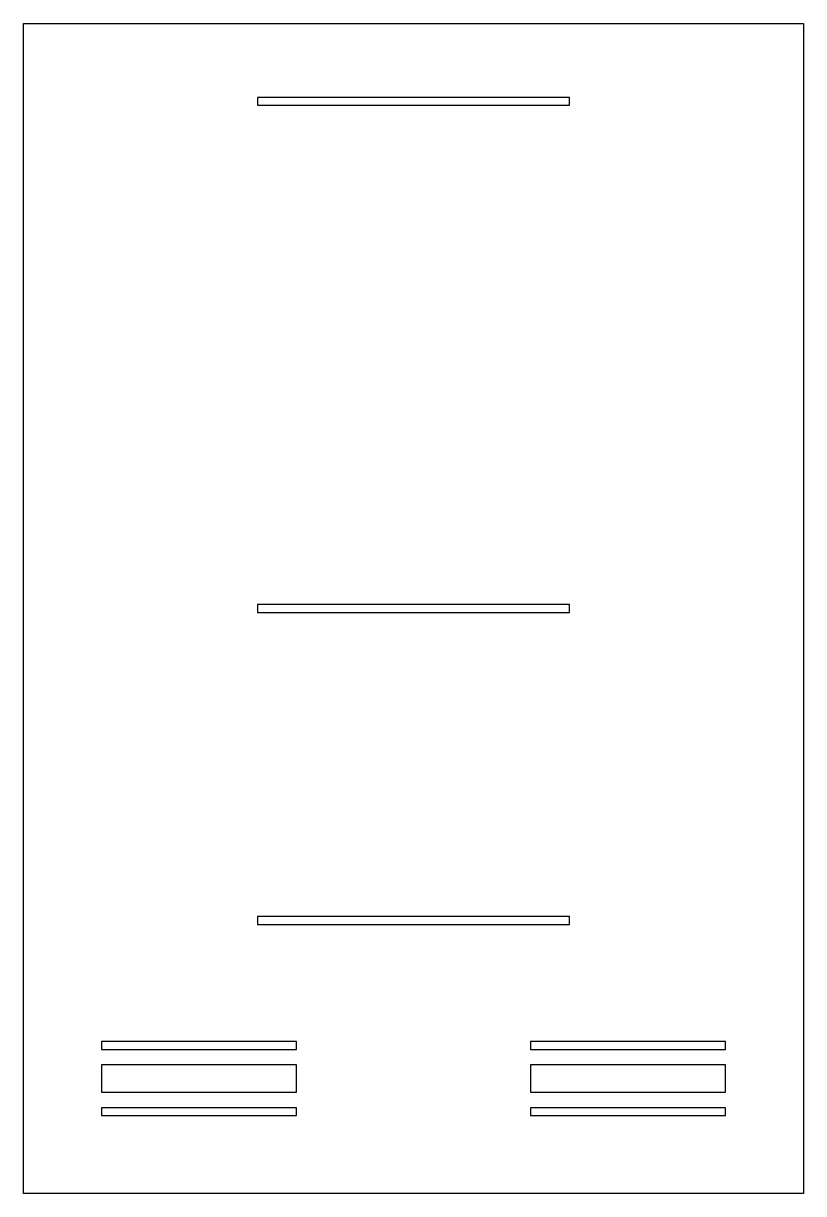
# Model space of a CAD drawing. Header units: millimetres. Extents: x -100 to 100, y -150 to 150.
import ezdxf

# ---------------------------------------------------------------- set-up
doc = ezdxf.new("R2010")
doc.units = ezdxf.units.MM
doc.layers.get('0').update_dxf_attribs({"linetype": 'CONTINUOUS'})

msp = doc.modelspace()

# ---------------------------------------------------------------- linework, layer by layer
for points in [[(100, -150), (-100, -150), (-100, 150), (100, 150)], [(-40, 129), (40, 129), (40, 131), (-40, 131)], [(-40, -1), (40, -1), (40, 1), (-40, 1)], [(-40, -81), (40, -81), (40, -79), (-40, -79)], [(-80, -113.02), (-30, -113.02), (-30, -111.02), (-80, -111.02)], [(80, -113.02), (80, -111.02), (30, -111.02), (30, -113.02)], [(-80, -117.02), (-80, -124.02), (-30, -124.02), (-30, -117.02)], [(30, -124.02), (80, -124.02), (80, -117.02), (30, -117.02)], [(-80, -128.02), (-80, -130.02), (-30, -130.02), (-30, -128.02)], [(30, -130.02), (80, -130.02), (80, -128.02), (30, -128.02)]]:
    msp.add_lwpolyline(points, close=True)

doc.saveas('drawing.dxf')
